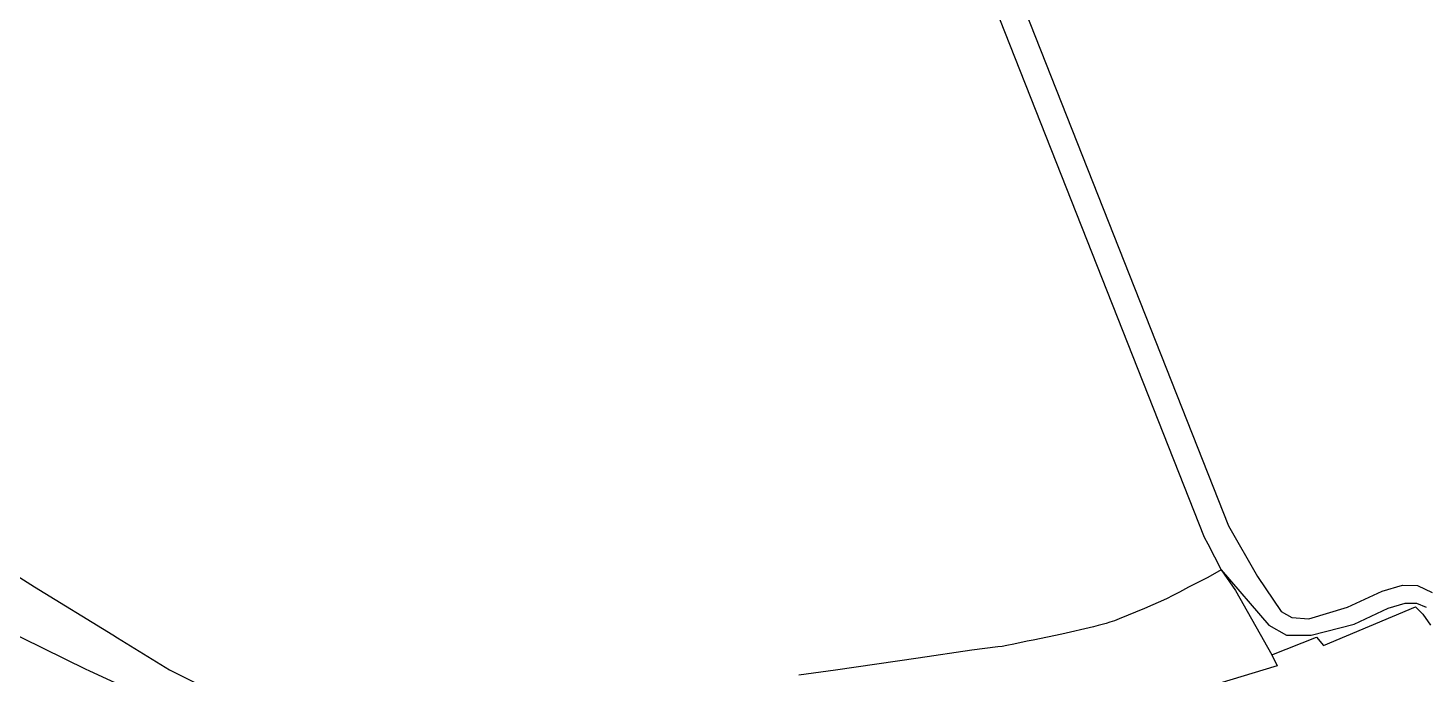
# Model space of a CAD drawing. Header units: millimetres. Extents: x 111502 to 977541, y 8702 to 1044108.
# Drawn here: x 975899.7 to 976276.9, y 476036.6 to 476211.1 of the extents above; entities that cross this region are included whole.
import ezdxf

# ---------------------------------------------------------------- set-up
doc = ezdxf.new("R2010")
doc.units = ezdxf.units.MM
doc.header["$LTSCALE"] = 0.25
doc.layers.add('X HVSS Site Background', color=8, linetype='Continuous')

# ---------------------------------------------------------------- blocks, each defined once
blk = doc.blocks.new('OS MAP')
at = {"layer": 'X HVSS Site Background', "flags": 128}
for points in [[(489894.08, 240900.45), (490000, 240632.15), (490000, 240632.15), (490005.58, 240618.02), (490005.58, 240618.02), (490013.47, 240604.33), (490013.47, 240604.33), (490019.83, 240594.89), (490019.83, 240594.89), (490022.71, 240593.28), (490022.71, 240593.28), (490027.31, 240592.93), (490027.31, 240592.93), (490037.79, 240596.04), (490037.79, 240596.04), (490047.12, 240600.42), (490047.12, 240600.42), (490052.6, 240601.98), (490052.6, 240601.98), (490056.67, 240601.89), (490056.67, 240601.89), (490060.56, 240600.08)], [(489878.92, 240919.02), (489887.4, 240897.8), (489887.4, 240897.8), (489909.3, 240842.3), (489909.3, 240842.3), (489999.03, 240615.03), (489999.03, 240615.03), (490000, 240613.17), (490000, 240613.17), (490003.67, 240606.14)], [(489676.6, 240605.8), (489683.3, 240601.6), (489683.3, 240601.6), (489704.39, 240588.61), (489704.39, 240588.61), (489705.7, 240587.8), (489705.7, 240587.8), (489719.75, 240579.2), (489719.75, 240579.2), (489742.3, 240567.8), (489742.3, 240567.8), (489774, 240551.6), (489774, 240551.6), (489784.19, 240546.53)], [(489674.04, 240590.67), (489697.1, 240579.37), (489697.1, 240579.37), (489697.97, 240578.97), (489697.97, 240578.97), (489706.32, 240575.11), (489706.32, 240575.11), (489715.9, 240571.5), (489715.9, 240571.5), (489734.6, 240562.4), (489734.6, 240562.4), (489755.9, 240552.1), (489755.9, 240552.1), (489777.3, 240541.7), (489777.3, 240541.7), (489783.71, 240538.58)], [(490003.67, 240606.14), (490016.47, 240591.24), (490016.47, 240591.24), (490021.28, 240588.55), (490021.28, 240588.55), (490027.91, 240588.56), (490027.91, 240588.56), (490039.51, 240591.52), (490039.51, 240591.52), (490048.73, 240595.85), (490048.73, 240595.85), (490053.32, 240597.18), (490053.32, 240597.18), (490056.4, 240597.18), (490056.4, 240597.18), (490059.02, 240596.1)], [(490017.3, 240583.2), (490029.4, 240588), (490029.4, 240588), (490031.3, 240585.7), (490031.3, 240585.7), (490056.12, 240596.16), (490056.12, 240596.16), (490058.09, 240594.18), (490058.09, 240594.18), (490060.19, 240591.18)], [(490003.67, 240606.14), (490000, 240604.1), (490000, 240604.1), (489998.8, 240603.5), (489998.8, 240603.5), (489997.3, 240602.7), (489997.3, 240602.7), (489994.8, 240601.5), (489994.8, 240601.5), (489992.4, 240600.1), (489992.4, 240600.1), (489990.6, 240599.2), (489990.6, 240599.2), (489988.9, 240598.3), (489988.9, 240598.3), (489982.9, 240595.7), (489982.9, 240595.7), (489976.1, 240592.9), (489976.1, 240592.9), (489974.8, 240592.4), (489974.8, 240592.4), (489973.6, 240592), (489973.6, 240592), (489972.6, 240591.7), (489972.6, 240591.7), (489970.4, 240591.1), (489970.4, 240591.1), (489969.2, 240590.8), (489969.2, 240590.8), (489960.6, 240588.8), (489960.6, 240588.8), (489952.9, 240587.2), (489952.9, 240587.2), (489951.3, 240586.9), (489951.3, 240586.9), (489947.7, 240586.1), (489947.7, 240586.1), (489945.8, 240585.7), (489945.8, 240585.7), (489944.5, 240585.5), (489944.5, 240585.5), (489943.3, 240585.4), (489943.3, 240585.4), (489936.3, 240584.5), (489936.3, 240584.5), (489921.8, 240582.3), (489921.8, 240582.3), (489899.5, 240579.1), (489899.5, 240579.1), (489889.6, 240577.7)], [(490003.67, 240606.14), (490007.55, 240600.61), (490007.55, 240600.61), (490017.3, 240583.2)], [(490017.3, 240583.2), (490018.78, 240580.23), (490018.78, 240580.23), (490000, 240574.54), (490000, 240574.54), (489839.48, 240525.89), (489839.48, 240525.89), (489796.9, 240547.2)]]:
    blk.add_lwpolyline(points, dxfattribs=at)

msp = doc.modelspace()

# ---------------------------------------------------------------- block references
at = {"lineweight": 0}
msp.add_blockref('OS MAP', (486218.2, 235458.61), dxfattribs=at)

doc.saveas('drawing.dxf')
